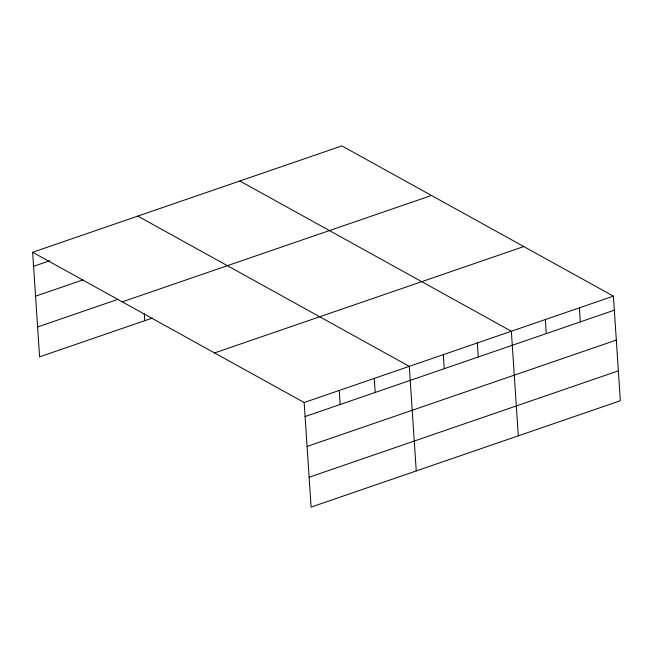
<?xml version="1.0" encoding="UTF-8"?>
<svg xmlns="http://www.w3.org/2000/svg" width="653" height="653" viewBox="0 0 653 653"><rect width="100%" height="100%" fill="white"/><g stroke="black" fill="none" stroke-linecap="round" stroke-linejoin="round"><path stroke-width="0.98" d="M32.65 252.27L341.894 145.897L613.404 296.144L620.35 400.73L311.106 507.103L304.159 402.517L32.65 252.27L39.596 356.856L152.296 318.093M33.581 266.31L49.685 260.767M35.564 296.184L82.931 279.9M37.613 326.973L118.128 299.278M122.25 301.849L431.494 195.476M214.559 352.938L523.804 246.565M304.159 402.517L613.404 296.144M305.09 416.557L614.334 310.183M307.081 446.44L616.318 340.066M309.122 477.229L618.367 370.847M239.839 180.995L511.356 331.251L518.302 435.837M137.791 216.102L409.3 366.349L416.247 470.944M579.391 307.849L580.321 321.88M545.369 319.546L546.3 333.585M477.335 342.947L478.265 356.987M443.322 354.652L444.252 368.692M374.259 378.405L375.189 392.445M339.209 390.461L340.14 404.501M144.272 313.718L144.737 320.688"/></g></svg>
